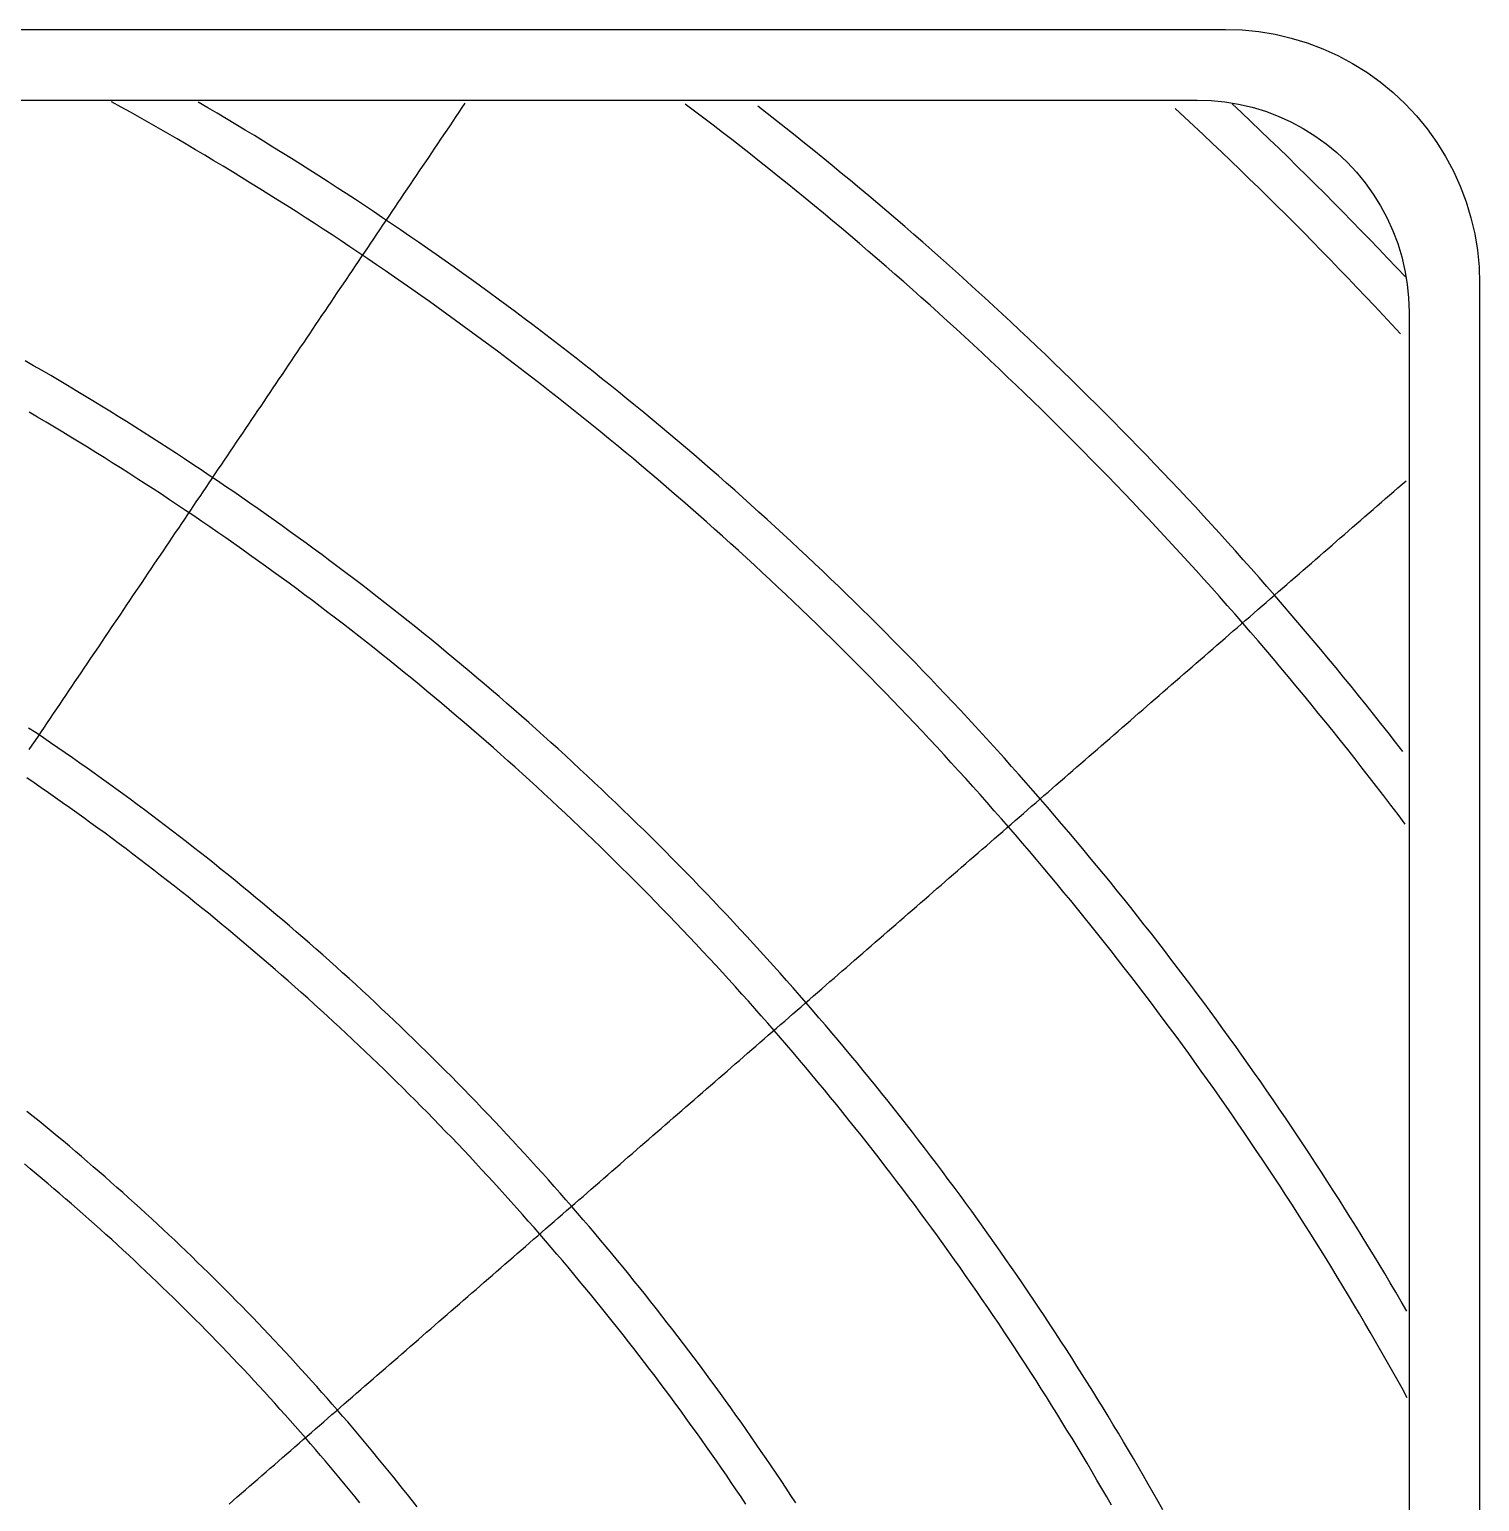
# Model space of a CAD drawing. Header units: millimetres. Extents: x 8 to 232, y 8 to 232.
# Drawn here: x 129.2 to 232, y 127.7 to 232 of the extents above; entities that cross this region are included whole.
import ezdxf

# ---------------------------------------------------------------- set-up
doc = ezdxf.new("R2010")
doc.units = ezdxf.units.MM
doc.layers.add('STUDY_GUIDES', color=7, linetype='Continuous')

msp = doc.modelspace()

# ---------------------------------------------------------------- linework, layer by layer
at = {"layer": 'STUDY_GUIDES'}
for points in [[(26, 232), (214, 232), (215.1773, 231.9615), (216.3495, 231.846), (217.5116, 231.6541), (218.6587, 231.3867), (219.7859, 231.0447), (220.8883, 230.6298), (221.9612, 230.1437), (223, 229.5885), (224.0003, 228.9665), (224.9577, 228.2804), (225.8682, 227.5331), (226.7279, 226.7279), (227.5331, 225.8682), (228.2804, 224.9577), (228.9665, 224.0003), (229.5885, 223), (230.1437, 221.9612), (230.6298, 220.8883), (231.0447, 219.7859), (231.3867, 218.6587), (231.6541, 217.5116), (231.846, 216.3495), (231.9615, 215.1773), (232, 214), (232, 26)], [(28, 227), (212, 227), (212.981, 226.9679), (213.9579, 226.8717), (214.9264, 226.7118), (215.8823, 226.4889), (216.8216, 226.204), (217.7403, 225.8582), (218.6343, 225.4531), (219.5, 224.9904), (220.3336, 224.472), (221.1314, 223.9003), (221.8902, 223.2776), (222.6066, 222.6066), (223.2776, 221.8902), (223.9003, 221.1314), (224.472, 220.3336), (224.9904, 219.5), (225.4531, 218.6343), (225.8582, 217.7403), (226.204, 216.8216), (226.4889, 215.8823), (226.7118, 214.9264), (226.8717, 213.9579), (226.9679, 212.981), (227, 212), (227, 28)], [(129.2268, 180.9703), (129.4429, 181.2907), (129.659, 181.6111), (129.8751, 181.9314), (130.0912, 182.2518), (130.3073, 182.5721), (130.5234, 182.8925), (130.7395, 183.2129), (130.9555, 183.5332), (131.1716, 183.8536), (131.3877, 184.174), (131.6038, 184.4943), (131.8199, 184.8147), (132.036, 185.1351), (132.2521, 185.4554), (132.4682, 185.7758), (132.6842, 186.0961), (132.9003, 186.4165), (133.1164, 186.7369), (133.3325, 187.0572), (133.5486, 187.3776), (133.7647, 187.698), (133.9808, 188.0183), (134.1969, 188.3387), (134.413, 188.6591), (134.629, 188.9794), (134.8451, 189.2998), (135.0612, 189.6201), (135.2773, 189.9405), (135.4934, 190.2609), (135.7095, 190.5812), (135.9256, 190.9016), (136.1417, 191.222), (136.3577, 191.5423), (136.5738, 191.8627), (136.7899, 192.1831), (137.006, 192.5034), (137.2221, 192.8238), (137.4382, 193.1441), (137.6543, 193.4645), (137.8704, 193.7849), (138.0864, 194.1052), (138.3025, 194.4256), (138.5186, 194.746), (138.7347, 195.0663), (138.9508, 195.3867), (139.1669, 195.7071), (139.383, 196.0274), (139.5991, 196.3478), (139.8152, 196.6681), (140.0312, 196.9885), (140.2473, 197.3089), (140.4634, 197.6292), (140.6795, 197.9496), (140.8956, 198.27), (141.1117, 198.5903), (141.3278, 198.9107), (141.5439, 199.2311), (141.7599, 199.5514), (141.976, 199.8718), (142.1921, 200.1922), (142.4082, 200.5125), (142.6243, 200.8329), (142.8404, 201.1532), (143.0565, 201.4736), (143.2726, 201.794), (143.4887, 202.1143), (143.7047, 202.4347), (143.9208, 202.7551), (144.1369, 203.0754), (144.353, 203.3958), (144.5691, 203.7162), (144.7852, 204.0365), (145.0013, 204.3569), (145.2174, 204.6772), (145.4334, 204.9976), (145.6495, 205.318), (145.8656, 205.6383), (146.0817, 205.9587), (146.2978, 206.2791), (146.5139, 206.5994), (146.73, 206.9198), (146.9461, 207.2402), (147.1622, 207.5605), (147.3782, 207.8809), (147.5943, 208.2012), (147.8104, 208.5216), (148.0265, 208.842), (148.2426, 209.1623), (148.4587, 209.4827), (148.6748, 209.8031), (148.8909, 210.1234), (149.1069, 210.4438), (149.323, 210.7642), (149.5391, 211.0845), (149.7552, 211.4049), (149.9713, 211.7252), (150.1874, 212.0456), (150.4035, 212.366), (150.6196, 212.6863), (150.8356, 213.0067), (151.0517, 213.3271), (151.2678, 213.6474), (151.4839, 213.9678), (151.7, 214.2882), (151.9161, 214.6085), (152.1322, 214.9289), (152.3483, 215.2493), (152.5644, 215.5696), (152.7804, 215.89), (152.9965, 216.2103), (153.2126, 216.5307), (153.4287, 216.8511), (153.6448, 217.1714), (153.8609, 217.4918), (154.077, 217.8122), (154.2931, 218.1325), (154.5091, 218.4529), (154.7252, 218.7733), (154.9413, 219.0936), (155.1574, 219.414), (155.3735, 219.7343), (155.5896, 220.0547), (155.8057, 220.3751), (156.0218, 220.6954), (156.2379, 221.0158), (156.4539, 221.3362), (156.67, 221.6565), (156.8861, 221.9769), (157.1022, 222.2973), (157.3183, 222.6176), (157.5344, 222.938), (157.7505, 223.2583), (157.9666, 223.5787), (158.1826, 223.8991), (158.3987, 224.2194), (158.6148, 224.5398), (158.8309, 224.8602), (159.047, 225.1805), (159.2631, 225.5009), (159.4792, 225.8213), (159.6953, 226.1416), (159.9113, 226.462), (160.1274, 226.7823)], [(226.8757, 135.0573), (226.5072, 135.7226), (226.1365, 136.3866), (225.7636, 137.0494), (225.3887, 137.7111), (225.0115, 138.3715), (224.6322, 139.0306), (224.2508, 139.6886), (223.8673, 140.3453), (223.4816, 141.0007), (223.0938, 141.6549), (222.7038, 142.3078), (222.3118, 142.9595), (221.9176, 143.6098), (221.5213, 144.2589), (221.1229, 144.9067), (220.7224, 145.5532), (220.3198, 146.1984), (219.9151, 146.8423), (219.5083, 147.4849), (219.0995, 148.1261), (218.6885, 148.766), (218.2755, 149.4046), (217.8604, 150.0418), (217.4432, 150.6777), (217.024, 151.3122), (216.6027, 151.9453), (216.1794, 152.5771), (215.754, 153.2075), (215.3265, 153.8365), (214.897, 154.4641), (214.4655, 155.0903), (214.0319, 155.7151), (213.5963, 156.3385), (213.1587, 156.9605), (212.7191, 157.5811), (212.2775, 158.2002), (211.8338, 158.8179), (211.3881, 159.4341), (210.9405, 160.0489), (210.4908, 160.6622), (210.0392, 161.2741), (209.5855, 161.8845), (209.1299, 162.4934), (208.6723, 163.1008), (208.2128, 163.7067), (207.7512, 164.3112), (207.2878, 164.9141), (206.8223, 165.5156), (206.3549, 166.1155), (205.8856, 166.7139), (205.4143, 167.3107), (204.941, 167.906), (204.4659, 168.4998), (203.9888, 169.0921), (203.5098, 169.6828), (203.0289, 170.2719), (202.546, 170.8594), (202.0613, 171.4454), (201.5746, 172.0298), (201.0861, 172.6127), (200.5956, 173.1939), (200.1033, 173.7735), (199.6091, 174.3516), (199.113, 174.928), (198.6151, 175.5028), (198.1153, 176.076), (197.6136, 176.6475), (197.1101, 177.2175), (196.6047, 177.7858), (196.0975, 178.3524), (195.5884, 178.9174), (195.0775, 179.4807), (194.5648, 180.0424), (194.0502, 180.6024), (193.5339, 181.1607), (193.0157, 181.7174), (192.4957, 182.2723), (191.9739, 182.8256), (191.4503, 183.3771), (190.925, 183.927), (190.3978, 184.4752), (189.8689, 185.0216), (189.3382, 185.5663), (188.8057, 186.1093), (188.2715, 186.6505), (187.7355, 187.1901), (187.1977, 187.7278), (186.6582, 188.2638), (186.117, 188.7981), (185.5741, 189.3306), (185.0294, 189.8613), (184.483, 190.3903), (183.9348, 190.9175), (183.385, 191.4429), (182.8335, 191.9665), (182.2802, 192.4883), (181.7253, 193.0083), (181.1687, 193.5265), (180.6104, 194.0429), (180.0504, 194.5575), (179.4887, 195.0702), (178.9254, 195.5811), (178.3605, 196.0902), (177.7939, 196.5975), (177.2256, 197.1029), (176.6557, 197.6064), (176.0841, 198.1081), (175.511, 198.608), (174.9362, 199.106), (174.3598, 199.6021), (173.7818, 200.0963), (173.2022, 200.5886), (172.621, 201.0791), (172.0382, 201.5677), (171.4538, 202.0544), (170.8678, 202.5391), (170.2803, 203.022), (169.6912, 203.5029), (169.1005, 203.982), (168.5083, 204.4591), (167.9145, 204.9343), (167.3192, 205.4075), (166.7224, 205.8789), (166.124, 206.3482), (165.5241, 206.8157), (164.9227, 207.2811), (164.3198, 207.7447), (163.7154, 208.2062), (163.1095, 208.6658), (162.502, 209.1234), (161.8932, 209.5791), (161.2828, 210.0327), (160.6709, 210.4844), (160.0576, 210.9341), (159.4429, 211.3818), (158.8267, 211.8275), (158.209, 212.2711), (157.5899, 212.7128), (156.9694, 213.1525), (156.3474, 213.5901), (155.724, 214.0257), (155.0992, 214.4593), (154.473, 214.8909), (153.8455, 215.3204), (153.2165, 215.7479), (152.5861, 216.1733), (151.9543, 216.5967), (151.3212, 217.018), (150.6867, 217.4373), (150.0509, 217.8545), (149.4137, 218.2696), (148.7751, 218.6827), (148.1352, 219.0936), (147.494, 219.5025), (146.8515, 219.9093), (146.2076, 220.3141), (145.5624, 220.7167), (144.916, 221.1172), (144.2682, 221.5156), (143.6191, 221.912), (142.9688, 222.3062), (142.3171, 222.6983), (141.6642, 223.0882), (141.01, 223.4761), (140.3546, 223.8618), (139.6979, 224.2454), (139.04, 224.6268), (138.3809, 225.0061), (137.7205, 225.3833), (137.0589, 225.7583), (136.3961, 226.1312), (135.732, 226.5019), (135.0668, 226.8704)], [(226.8438, 141.1974), (226.4553, 141.8625), (226.0647, 142.5264), (225.6719, 143.1889), (225.277, 143.8502), (224.8799, 144.5102), (224.4806, 145.1689), (224.0793, 145.8264), (223.6758, 146.4825), (223.2701, 147.1372), (222.8624, 147.7907), (222.4525, 148.4429), (222.0405, 149.0937), (221.6264, 149.7431), (221.2102, 150.3912), (220.7919, 151.038), (220.3714, 151.6834), (219.9489, 152.3274), (219.5243, 152.97), (219.0976, 153.6113), (218.6688, 154.2512), (218.238, 154.8896), (217.8051, 155.5267), (217.3701, 156.1624), (216.933, 156.7966), (216.4939, 157.4294), (216.0527, 158.0608), (215.6095, 158.6908), (215.1642, 159.3193), (214.7169, 159.9463), (214.2676, 160.5719), (213.8162, 161.1961), (213.3628, 161.8187), (212.9074, 162.4399), (212.4499, 163.0596), (211.9905, 163.6779), (211.529, 164.2946), (211.0656, 164.9098), (210.6001, 165.5235), (210.1327, 166.1357), (209.6632, 166.7464), (209.1918, 167.3555), (208.7184, 167.9631), (208.2431, 168.5692), (207.7657, 169.1737), (207.2864, 169.7766), (206.8052, 170.378), (206.322, 170.9779), (205.8368, 171.5761), (205.3497, 172.1728), (204.8607, 172.7679), (204.3698, 173.3614), (203.8769, 173.9533), (203.3821, 174.5436), (202.8853, 175.1323), (202.3867, 175.7194), (201.8862, 176.3048), (201.3837, 176.8886), (200.8794, 177.4708), (200.3732, 178.0513), (199.8651, 178.6302), (199.3551, 179.2074), (198.8432, 179.783), (198.3295, 180.3569), (197.8139, 180.9292), (197.2964, 181.4997), (196.7771, 182.0686), (196.256, 182.6358), (195.733, 183.2012), (195.2082, 183.765), (194.6815, 184.3271), (194.1531, 184.8875), (193.6228, 185.4461), (193.0907, 186.003), (192.5568, 186.5582), (192.021, 187.1116), (191.4835, 187.6633), (190.9442, 188.2133), (190.4031, 188.7614), (189.8603, 189.3079), (189.3156, 189.8525), (188.7692, 190.3954), (188.2211, 190.9365), (187.6712, 191.4759), (187.1195, 192.0134), (186.5661, 192.5491), (186.0109, 193.0831), (185.454, 193.6152), (184.8954, 194.1455), (184.3351, 194.674), (183.773, 195.2007), (183.2093, 195.7255), (182.6438, 196.2486), (182.0767, 196.7697), (181.5078, 197.2891), (180.9373, 197.8065), (180.3651, 198.3221), (179.7912, 198.8359), (179.2157, 199.3478), (178.6385, 199.8578), (178.0596, 200.3659), (177.4791, 200.8722), (176.8969, 201.3765), (176.3131, 201.879), (175.7277, 202.3796), (175.1407, 202.8782), (174.552, 203.375), (173.9617, 203.8698), (173.3698, 204.3627), (172.7764, 204.8537), (172.1813, 205.3428), (171.5846, 205.8299), (170.9864, 206.3151), (170.3866, 206.7983), (169.7852, 207.2796), (169.1823, 207.7589), (168.5778, 208.2363), (167.9718, 208.7117), (167.3642, 209.1851), (166.7551, 209.6565), (166.1444, 210.126), (165.5322, 210.5935), (164.9185, 211.059), (164.3034, 211.5224), (163.6867, 211.9839), (163.0685, 212.4434), (162.4488, 212.9009), (161.8276, 213.3563), (161.205, 213.8097), (160.5808, 214.2611), (159.9553, 214.7105), (159.3282, 215.1579), (158.6997, 215.6032), (158.0698, 216.0464), (157.4384, 216.4876), (156.8056, 216.9268), (156.1714, 217.3638), (155.5358, 217.7989), (154.8987, 218.2318), (154.2603, 218.6627), (153.6204, 219.0915), (152.9792, 219.5182), (152.3366, 219.9429), (151.6926, 220.3654), (151.0472, 220.7859), (150.4005, 221.2042), (149.7524, 221.6205), (149.1029, 222.0346), (148.4521, 222.4466), (147.8, 222.8566), (147.1466, 223.2643), (146.4918, 223.67), (145.8357, 224.0735), (145.1783, 224.4749), (144.5196, 224.8742), (143.8596, 225.2713), (143.1984, 225.6663), (142.5358, 226.0591), (141.872, 226.4498), (141.2069, 226.8383)], [(226.7233, 175.7022), (226.2227, 176.3667), (225.72, 177.0296), (225.215, 177.6909), (224.708, 178.3505), (224.1988, 179.0085), (223.6874, 179.6648), (223.1739, 180.3194), (222.6583, 180.9724), (222.1406, 181.6237), (221.6208, 182.2733), (221.0989, 182.9212), (220.5748, 183.5675), (220.0487, 184.212), (219.5204, 184.8548), (218.9901, 185.4959), (218.4577, 186.1352), (217.9232, 186.7728), (217.3867, 187.4087), (216.8481, 188.0428), (216.3074, 188.6752), (215.7647, 189.3058), (215.2199, 189.9347), (214.6731, 190.5618), (214.1243, 191.1871), (213.5734, 191.8106), (213.0205, 192.4323), (212.4656, 193.0522), (211.9087, 193.6703), (211.3497, 194.2866), (210.7888, 194.9011), (210.2259, 195.5137), (209.661, 196.1245), (209.0941, 196.7335), (208.5252, 197.3407), (207.9544, 197.9459), (207.3816, 198.5494), (206.8068, 199.1509), (206.2301, 199.7506), (205.6514, 200.3484), (205.0708, 200.9443), (204.4883, 201.5384), (203.9038, 202.1305), (203.3174, 202.7207), (202.7291, 203.3091), (202.1389, 203.8955), (201.5468, 204.48), (200.9528, 205.0625), (200.3569, 205.6432), (199.7591, 206.2218), (199.1595, 206.7986), (198.5579, 207.3734), (197.9546, 207.9462), (197.3493, 208.5171), (196.7422, 209.086), (196.1332, 209.6529), (195.5225, 210.2178), (194.9098, 210.7808), (194.2954, 211.3418), (193.6791, 211.9007), (193.061, 212.4577), (192.4411, 213.0126), (191.8194, 213.5655), (191.196, 214.1164), (190.5707, 214.6653), (189.9436, 215.2121), (189.3148, 215.7569), (188.6842, 216.2997), (188.0519, 216.8404), (187.4178, 217.379), (186.7819, 217.9156), (186.1443, 218.4501), (185.505, 218.9825), (184.8639, 219.5129), (184.2212, 220.0412), (183.5767, 220.5673), (182.9305, 221.0914), (182.2826, 221.6134), (181.633, 222.1332), (180.9817, 222.651), (180.3288, 223.1666), (179.6741, 223.6801), (179.0178, 224.1915), (178.3599, 224.7007), (177.7003, 225.2078), (177.039, 225.7128), (176.3762, 226.2156), (175.7116, 226.7162)], [(226.5683, 180.8484), (226.0509, 181.5124), (225.5315, 182.1747), (225.0098, 182.8354), (224.486, 183.4943), (223.9601, 184.1515), (223.432, 184.807), (222.9019, 185.4608), (222.3695, 186.1129), (221.8351, 186.7632), (221.2986, 187.4118), (220.7599, 188.0587), (220.2192, 188.7038), (219.6764, 189.3471), (219.1315, 189.9887), (218.5845, 190.6284), (218.0354, 191.2665), (217.4842, 191.9027), (216.931, 192.5371), (216.3757, 193.1697), (215.8184, 193.8005), (215.259, 194.4295), (214.6976, 195.0567), (214.1342, 195.6821), (213.5687, 196.3056), (213.0012, 196.9273), (212.4317, 197.5471), (211.8601, 198.1651), (211.2866, 198.7812), (210.7111, 199.3954), (210.1335, 200.0078), (209.554, 200.6183), (208.9725, 201.2269), (208.389, 201.8336), (207.8036, 202.4384), (207.2162, 203.0413), (206.6268, 203.6423), (206.0355, 204.2414), (205.4423, 204.8386), (204.8471, 205.4338), (204.2499, 206.0271), (203.6509, 206.6184), (203.0499, 207.2078), (202.447, 207.7952), (201.8423, 208.3807), (201.2356, 208.9642), (200.627, 209.5457), (200.0165, 210.1253), (199.4042, 210.7028), (198.79, 211.2784), (198.1739, 211.852), (197.5559, 212.4235), (196.9361, 212.9931), (196.3145, 213.5606), (195.691, 214.1261), (195.0656, 214.6896), (194.4385, 215.251), (193.8095, 215.8104), (193.1787, 216.3678), (192.5461, 216.9231), (191.9117, 217.4764), (191.2755, 218.0275), (190.6376, 218.5766), (189.9978, 219.1237), (189.3563, 219.6686), (188.7129, 220.2115), (188.0679, 220.7523), (187.4211, 221.2909), (186.7725, 221.8275), (186.1222, 222.3619), (185.4701, 222.8943), (184.8164, 223.4245), (184.1609, 223.9526), (183.5037, 224.4785), (182.8448, 225.0024), (182.1842, 225.524), (181.5219, 226.0436), (180.8579, 226.5609)], [(226.4015, 210.4251), (225.7881, 211.0884), (225.1725, 211.7497), (224.5547, 212.409), (223.9348, 213.0663), (223.3128, 213.7216), (222.6886, 214.3748), (222.0624, 215.026), (221.434, 215.6752), (220.8035, 216.3224), (220.1709, 216.9674), (219.5362, 217.6105), (218.8994, 218.2514), (218.2606, 218.8903), (217.6196, 219.5271), (216.9766, 220.1618), (216.3316, 220.7945), (215.6845, 221.425), (215.0353, 222.0534), (214.3841, 222.6797), (213.7309, 223.3039), (213.0756, 223.926), (212.4184, 224.5459), (211.7591, 225.1637), (211.0978, 225.7793), (210.4345, 226.3928)], [(226.7406, 214.4638), (226.114, 215.1282), (225.4852, 215.7905), (224.8543, 216.4508), (224.2213, 217.1091), (223.5861, 217.7652), (222.9488, 218.4194), (222.3094, 219.0714), (221.6679, 219.7214), (221.0242, 220.3693), (220.3785, 221.015), (219.7306, 221.6587), (219.0807, 222.3003), (218.4287, 222.9397), (217.7746, 223.5771), (217.1184, 224.2123), (216.4602, 224.8453), (215.7999, 225.4763), (215.1376, 226.105), (214.4733, 226.7316)], [(209.5613, 127.0988), (209.2187, 127.7078), (208.8742, 128.3157), (208.5277, 128.9225), (208.1792, 129.5282), (207.8288, 130.1327), (207.4763, 130.736), (207.122, 131.3383), (206.7656, 131.9393), (206.4074, 132.5392), (206.0471, 133.138), (205.685, 133.7355), (205.3209, 134.3319), (204.9548, 134.9271), (204.5868, 135.5211), (204.2169, 136.1139), (203.8451, 136.7055), (203.4713, 137.2959), (203.0957, 137.8851), (202.7181, 138.473), (202.3386, 139.0598), (201.9572, 139.6452), (201.5739, 140.2295), (201.1887, 140.8125), (200.8016, 141.3942), (200.4127, 141.9747), (200.0218, 142.5539), (199.6291, 143.1318), (199.2344, 143.7085), (198.838, 144.2838), (198.4396, 144.8579), (198.0394, 145.4307), (197.6373, 146.0022), (197.2334, 146.5723), (196.8276, 147.1412), (196.4199, 147.7087), (196.0105, 148.2749), (195.5992, 148.8398), (195.186, 149.4033), (194.771, 149.9655), (194.3542, 150.5263), (193.9356, 151.0858), (193.5152, 151.6439), (193.0929, 152.2006), (192.6689, 152.756), (192.243, 153.31), (191.8154, 153.8626), (191.3859, 154.4138), (190.9547, 154.9636), (190.5217, 155.512), (190.0869, 156.059), (189.6503, 156.6045), (189.2119, 157.1487), (188.7718, 157.6914), (188.3299, 158.2327), (187.8863, 158.7726), (187.4409, 159.311), (186.9938, 159.8479), (186.5449, 160.3834), (186.0943, 160.9175), (185.6419, 161.45), (185.1879, 161.9811), (184.7321, 162.5108), (184.2745, 163.0389), (183.8153, 163.5655), (183.3544, 164.0907), (182.8917, 164.6143), (182.4274, 165.1365), (181.9613, 165.6571), (181.4936, 166.1762), (181.0242, 166.6938), (180.5531, 167.2099), (180.0803, 167.7244), (179.6059, 168.2374), (179.1298, 168.7489), (178.652, 169.2588), (178.1726, 169.7671), (177.6915, 170.2739), (177.2088, 170.7791), (176.7245, 171.2827), (176.2385, 171.7848), (175.7509, 172.2853), (175.2616, 172.7842), (174.7708, 173.2815), (174.2783, 173.7772), (173.7842, 174.2713), (173.2886, 174.7638), (172.7913, 175.2547), (172.2924, 175.7439), (171.7919, 176.2316), (171.2899, 176.7176), (170.7863, 177.2019), (170.2811, 177.6847), (169.7743, 178.1658), (169.266, 178.6452), (168.7561, 179.123), (168.2447, 179.5991), (167.7317, 180.0736), (167.2172, 180.5464), (166.7012, 181.0175), (166.1836, 181.4869), (165.6645, 181.9547), (165.1439, 182.4208), (164.6218, 182.8851), (164.0982, 183.3478), (163.573, 183.8088), (163.0464, 184.268), (162.5183, 184.7256), (161.9887, 185.1814), (161.4576, 185.6355), (160.9251, 186.0879), (160.3911, 186.5385), (159.8556, 186.9874), (159.3186, 187.4346), (158.7803, 187.88), (158.2404, 188.3236), (157.6992, 188.7655), (157.1564, 189.2057), (156.6123, 189.644), (156.0668, 190.0806), (155.5198, 190.5155), (154.9714, 190.9485), (154.4216, 191.3798), (153.8704, 191.8093), (153.3179, 192.2369), (152.7639, 192.6628), (152.2086, 193.0869), (151.6518, 193.5092), (151.0938, 193.9296), (150.5343, 194.3483), (149.9735, 194.7651), (149.4113, 195.1801), (148.8478, 195.5933), (148.283, 196.0046), (147.7168, 196.4141), (147.1493, 196.8218), (146.5805, 197.2276), (146.0103, 197.6316), (145.4389, 198.0337), (144.8661, 198.4339), (144.292, 198.8323), (143.7167, 199.2288), (143.1401, 199.6234), (142.5621, 200.0162), (141.983, 200.4071), (141.4025, 200.7961), (140.8208, 201.1832), (140.2378, 201.5684), (139.6536, 201.9518), (139.0681, 202.3332), (138.4814, 202.7127), (137.8935, 203.0903), (137.3043, 203.466), (136.714, 203.8398), (136.1224, 204.2116), (135.5296, 204.5816), (134.9356, 204.9496), (134.3404, 205.3157), (133.7441, 205.6798), (133.1465, 206.042), (132.5478, 206.4022), (131.9479, 206.7606), (131.3468, 207.1169), (130.7446, 207.4713), (130.1413, 207.8237), (129.5368, 208.1742), (128.9311, 208.5227)], [(205.925, 127.4306), (205.5814, 128.0278), (205.2358, 128.6238), (204.8883, 129.2188), (204.5389, 129.8126), (204.1875, 130.4053), (203.8342, 130.9968), (203.479, 131.5872), (203.1219, 132.1764), (202.7629, 132.7645), (202.402, 133.3514), (202.0391, 133.9371), (201.6744, 134.5217), (201.3077, 135.105), (200.9392, 135.6871), (200.5688, 136.2681), (200.1964, 136.8478), (199.8222, 137.4264), (199.4462, 138.0037), (199.0682, 138.5798), (198.6884, 139.1546), (198.3067, 139.7282), (197.9232, 140.3006), (197.5378, 140.8717), (197.1505, 141.4416), (196.7614, 142.0102), (196.3704, 142.5776), (195.9776, 143.1436), (195.583, 143.7084), (195.1865, 144.2719), (194.7882, 144.8341), (194.3881, 145.395), (193.9862, 145.9546), (193.5824, 146.5129), (193.1768, 147.0699), (192.7695, 147.6256), (192.3603, 148.1799), (191.9493, 148.7329), (191.5365, 149.2846), (191.122, 149.8349), (190.7056, 150.3839), (190.2875, 150.9315), (189.8675, 151.4778), (189.4459, 152.0226), (189.0224, 152.5661), (188.5972, 153.1083), (188.1702, 153.649), (187.7415, 154.1884), (187.311, 154.7263), (186.8787, 155.2629), (186.4448, 155.7981), (186.0091, 156.3318), (185.5716, 156.8641), (185.1324, 157.395), (184.6915, 157.9245), (184.2489, 158.4525), (183.8046, 158.9791), (183.3586, 159.5042), (182.9108, 160.0279), (182.4614, 160.5501), (182.0103, 161.0709), (181.5574, 161.5902), (181.1029, 162.108), (180.6467, 162.6244), (180.1889, 163.1392), (179.7293, 163.6526), (179.2681, 164.1645), (178.8053, 164.6748), (178.3407, 165.1837), (177.8746, 165.6911), (177.4067, 166.1969), (176.9373, 166.7012), (176.4662, 167.204), (175.9935, 167.7052), (175.5191, 168.2049), (175.0431, 168.7031), (174.5655, 169.1997), (174.0863, 169.6948), (173.6055, 170.1883), (173.1231, 170.6802), (172.6391, 171.1706), (172.1535, 171.6594), (171.6663, 172.1466), (171.1776, 172.6322), (170.6872, 173.1162), (170.1953, 173.5987), (169.7018, 174.0795), (169.2068, 174.5587), (168.7102, 175.0363), (168.2121, 175.5123), (167.7124, 175.9867), (167.2111, 176.4595), (166.7084, 176.9306), (166.2041, 177.4001), (165.6983, 177.8679), (165.191, 178.3341), (164.6821, 178.7986), (164.1718, 179.2615), (163.6599, 179.7228), (163.1466, 180.1823), (162.6317, 180.6402), (162.1154, 181.0964), (161.5976, 181.551), (161.0783, 182.0038), (160.5576, 182.455), (160.0354, 182.9044), (159.5117, 183.3522), (158.9866, 183.7983), (158.46, 184.2426), (157.932, 184.6852), (157.4026, 185.1262), (156.8717, 185.5654), (156.3394, 186.0028), (155.8057, 186.4386), (155.2705, 186.8726), (154.734, 187.3048), (154.1961, 187.7353), (153.6567, 188.1641), (153.116, 188.5911), (152.5739, 189.0163), (152.0304, 189.4398), (151.4855, 189.8615), (150.9393, 190.2815), (150.3917, 190.6996), (149.8428, 191.116), (149.2925, 191.5306), (148.7408, 191.9434), (148.1878, 192.3544), (147.6335, 192.7636), (147.0779, 193.1711), (146.5209, 193.5767), (145.9626, 193.9804), (145.403, 194.3824), (144.8421, 194.7826), (144.2799, 195.1809), (143.7165, 195.5774), (143.1517, 195.972), (142.5856, 196.3649), (142.0183, 196.7558), (141.4497, 197.145), (140.8799, 197.5323), (140.3088, 197.9177), (139.7364, 198.3013), (139.1628, 198.683), (138.588, 199.0628), (138.0119, 199.4408), (137.4346, 199.8169), (136.8561, 200.1911), (136.2764, 200.5635), (135.6954, 200.9339), (135.1133, 201.3025), (134.53, 201.6692), (133.9455, 202.0339), (133.3598, 202.3968), (132.7729, 202.7578), (132.1848, 203.1168), (131.5956, 203.474), (131.0053, 203.8292), (130.4137, 204.1825), (129.8211, 204.5339), (129.2273, 204.8833)], [(143.3864, 127.5196), (143.6781, 127.7731), (143.9697, 128.0266), (144.2613, 128.2802), (144.553, 128.5337), (144.8446, 128.7872), (145.1363, 129.0407), (145.4279, 129.2942), (145.7195, 129.5478), (146.0112, 129.8013), (146.3028, 130.0548), (146.5945, 130.3083), (146.8861, 130.5618), (147.1777, 130.8154), (147.4694, 131.0689), (147.761, 131.3224), (148.0527, 131.5759), (148.3443, 131.8294), (148.636, 132.083), (148.9276, 132.3365), (149.2192, 132.59), (149.5109, 132.8435), (149.8025, 133.097), (150.0942, 133.3506), (150.3858, 133.6041), (150.6774, 133.8576), (150.9691, 134.1111), (151.2607, 134.3646), (151.5524, 134.6182), (151.844, 134.8717), (152.1357, 135.1252), (152.4273, 135.3787), (152.7189, 135.6322), (153.0106, 135.8858), (153.3022, 136.1393), (153.5939, 136.3928), (153.8855, 136.6463), (154.1771, 136.8998), (154.4688, 137.1534), (154.7604, 137.4069), (155.0521, 137.6604), (155.3437, 137.9139), (155.6353, 138.1674), (155.927, 138.421), (156.2186, 138.6745), (156.5103, 138.928), (156.8019, 139.1815), (157.0936, 139.435), (157.3852, 139.6886), (157.6768, 139.9421), (157.9685, 140.1956), (158.2601, 140.4491), (158.5518, 140.7026), (158.8434, 140.9562), (159.135, 141.2097), (159.4267, 141.4632), (159.7183, 141.7167), (160.01, 141.9702), (160.3016, 142.2238), (160.5933, 142.4773), (160.8849, 142.7308), (161.1765, 142.9843), (161.4682, 143.2378), (161.7598, 143.4914), (162.0515, 143.7449), (162.3431, 143.9984), (162.6347, 144.2519), (162.9264, 144.5054), (163.218, 144.759), (163.5097, 145.0125), (163.8013, 145.266), (164.0929, 145.5195), (164.3846, 145.773), (164.6762, 146.0266), (164.9679, 146.2801), (165.2595, 146.5336), (165.5512, 146.7871), (165.8428, 147.0406), (166.1344, 147.2942), (166.4261, 147.5477), (166.7177, 147.8012), (167.0094, 148.0547), (167.301, 148.3082), (167.5926, 148.5618), (167.8843, 148.8153), (168.1759, 149.0688), (168.4676, 149.3223), (168.7592, 149.5758), (169.0508, 149.8294), (169.3425, 150.0829), (169.6341, 150.3364), (169.9258, 150.5899), (170.2174, 150.8434), (170.5091, 151.097), (170.8007, 151.3505), (171.0923, 151.604), (171.384, 151.8575), (171.6756, 152.111), (171.9673, 152.3646), (172.2589, 152.6181), (172.5505, 152.8716), (172.8422, 153.1251), (173.1338, 153.3786), (173.4255, 153.6322), (173.7171, 153.8857), (174.0088, 154.1392), (174.3004, 154.3927), (174.592, 154.6462), (174.8837, 154.8998), (175.1753, 155.1533), (175.467, 155.4068), (175.7586, 155.6603), (176.0502, 155.9138), (176.3419, 156.1674), (176.6335, 156.4209), (176.9252, 156.6744), (177.2168, 156.9279), (177.5084, 157.1814), (177.8001, 157.435), (178.0917, 157.6885), (178.3834, 157.942), (178.675, 158.1955), (178.9667, 158.449), (179.2583, 158.7026), (179.5499, 158.9561), (179.8416, 159.2096), (180.1332, 159.4631), (180.4249, 159.7166), (180.7165, 159.9702), (181.0081, 160.2237), (181.2998, 160.4772), (181.5914, 160.7307), (181.8831, 160.9842), (182.1747, 161.2378), (182.4664, 161.4913), (182.758, 161.7448), (183.0496, 161.9983), (183.3413, 162.2518), (183.6329, 162.5054), (183.9246, 162.7589), (184.2162, 163.0124), (184.5078, 163.2659), (184.7995, 163.5194), (185.0911, 163.773), (185.3828, 164.0265), (185.6744, 164.28), (185.966, 164.5335), (186.2577, 164.787), (186.5493, 165.0406), (186.841, 165.2941), (187.1326, 165.5476), (187.4243, 165.8011), (187.7159, 166.0546), (188.0075, 166.3081), (188.2992, 166.5617), (188.5908, 166.8152), (188.8825, 167.0687), (189.1741, 167.3222), (189.4657, 167.5757), (189.7574, 167.8293), (190.049, 168.0828), (190.3407, 168.3363), (190.6323, 168.5898), (190.9239, 168.8433), (191.2156, 169.0969), (191.5072, 169.3504), (191.7989, 169.6039), (192.0905, 169.8574), (192.3822, 170.1109), (192.6738, 170.3645), (192.9654, 170.618), (193.2571, 170.8715), (193.5487, 171.125), (193.8404, 171.3785), (194.132, 171.6321), (194.4236, 171.8856), (194.7153, 172.1391), (195.0069, 172.3926), (195.2986, 172.6461), (195.5902, 172.8997), (195.8819, 173.1532), (196.1735, 173.4067), (196.4651, 173.6602), (196.7568, 173.9137), (197.0484, 174.1673), (197.3401, 174.4208), (197.6317, 174.6743), (197.9233, 174.9278), (198.215, 175.1813), (198.5066, 175.4349), (198.7983, 175.6884), (199.0899, 175.9419), (199.3815, 176.1954), (199.6732, 176.4489), (199.9648, 176.7025), (200.2565, 176.956), (200.5481, 177.2095), (200.8398, 177.463), (201.1314, 177.7165), (201.423, 177.9701), (201.7147, 178.2236), (202.0063, 178.4771), (202.298, 178.7306), (202.5896, 178.9841), (202.8812, 179.2377), (203.1729, 179.4912), (203.4645, 179.7447), (203.7562, 179.9982), (204.0478, 180.2517), (204.3395, 180.5053), (204.6311, 180.7588), (204.9227, 181.0123), (205.2144, 181.2658), (205.506, 181.5193), (205.7977, 181.7729), (206.0893, 182.0264), (206.3809, 182.2799), (206.6726, 182.5334), (206.9642, 182.7869), (207.2559, 183.0405), (207.5475, 183.294), (207.8391, 183.5475), (208.1308, 183.801), (208.4224, 184.0545), (208.7141, 184.3081), (209.0057, 184.5616), (209.2974, 184.8151), (209.589, 185.0686), (209.8806, 185.3221), (210.1723, 185.5757), (210.4639, 185.8292), (210.7556, 186.0827), (211.0472, 186.3362), (211.3388, 186.5897), (211.6305, 186.8433), (211.9221, 187.0968), (212.2138, 187.3503), (212.5054, 187.6038), (212.7971, 187.8573), (213.0887, 188.1109), (213.3803, 188.3644), (213.672, 188.6179), (213.9636, 188.8714), (214.2553, 189.1249), (214.5469, 189.3785), (214.8385, 189.632), (215.1302, 189.8855), (215.4218, 190.139), (215.7135, 190.3925), (216.0051, 190.6461), (216.2967, 190.8996), (216.5884, 191.1531), (216.88, 191.4066), (217.1717, 191.6601), (217.4633, 191.9137), (217.755, 192.1672), (218.0466, 192.4207), (218.3382, 192.6742), (218.6299, 192.9277), (218.9215, 193.1813), (219.2132, 193.4348), (219.5048, 193.6883), (219.7964, 193.9418), (220.0881, 194.1953), (220.3797, 194.4489), (220.6714, 194.7024), (220.963, 194.9559), (221.2546, 195.2094), (221.5463, 195.4629), (221.8379, 195.7165), (222.1296, 195.97), (222.4212, 196.2235), (222.7129, 196.477), (223.0045, 196.7305), (223.2961, 196.9841), (223.5878, 197.2376), (223.8794, 197.4911), (224.1711, 197.7446), (224.4627, 197.9981), (224.7543, 198.2517), (225.046, 198.5052), (225.3376, 198.7587), (225.6293, 199.0122), (225.9209, 199.2657), (226.2126, 199.5193), (226.5042, 199.7728), (226.7958, 200.0263)], [(183.543, 127.6071), (183.1989, 128.1316), (182.8531, 128.6549), (182.5056, 129.1771), (182.1565, 129.6982), (181.8056, 130.2181), (181.4531, 130.7369), (181.0988, 131.2546), (180.7429, 131.7711), (180.3853, 132.2864), (180.026, 132.8006), (179.6651, 133.3136), (179.3025, 133.8254), (178.9382, 134.336), (178.5723, 134.8455), (178.2048, 135.3538), (177.8355, 135.8608), (177.4647, 136.3667), (177.0921, 136.8713), (176.718, 137.3748), (176.3422, 137.877), (175.9648, 138.378), (175.5858, 138.8778), (175.2051, 139.3763), (174.8228, 139.8736), (174.4389, 140.3697), (174.0534, 140.8645), (173.6663, 141.358), (173.2776, 141.8503), (172.8873, 142.3413), (172.4954, 142.8311), (172.1019, 143.3195), (171.7068, 143.8067), (171.3101, 144.2926), (170.9119, 144.7772), (170.5121, 145.2605), (170.1107, 145.7426), (169.7078, 146.2233), (169.3032, 146.7027), (168.8972, 147.1807), (168.4896, 147.6575), (168.0804, 148.1329), (167.6697, 148.607), (167.2575, 149.0798), (166.8437, 149.5512), (166.4284, 150.0213), (166.0116, 150.49), (165.5932, 150.9573), (165.1733, 151.4233), (164.752, 151.888), (164.3291, 152.3512), (163.9047, 152.8131), (163.4788, 153.2736), (163.0514, 153.7327), (162.6225, 154.1904), (162.1922, 154.6467), (161.7603, 155.1017), (161.327, 155.5552), (160.8922, 156.0073), (160.456, 156.458), (160.0182, 156.9073), (159.5791, 157.3551), (159.1384, 157.8015), (158.6964, 158.2465), (158.2528, 158.69), (157.8079, 159.1321), (157.3615, 159.5728), (156.9136, 160.012), (156.4644, 160.4497), (156.0137, 160.886), (155.5616, 161.3208), (155.1081, 161.7542), (154.6532, 162.186), (154.1969, 162.6164), (153.7392, 163.0453), (153.2801, 163.4727), (152.8197, 163.8986), (152.3578, 164.323), (151.8946, 164.7459), (151.43, 165.1673), (150.964, 165.5872), (150.4966, 166.0056), (150.0279, 166.4225), (149.5579, 166.8378), (149.0865, 167.2516), (148.6138, 167.6638), (148.1397, 168.0746), (147.6643, 168.4838), (147.1875, 168.8914), (146.7095, 169.2975), (146.2301, 169.702), (145.7494, 170.105), (145.2674, 170.5064), (144.7841, 170.9062), (144.2995, 171.3045), (143.8137, 171.7011), (143.3265, 172.0962), (142.838, 172.4898), (142.3483, 172.8817), (141.8573, 173.272), (141.365, 173.6608), (140.8715, 174.0479), (140.3767, 174.4334), (139.8807, 174.8173), (139.3834, 175.1997), (138.8849, 175.5803), (138.3851, 175.9594), (137.8842, 176.3368), (137.382, 176.7126), (136.8785, 177.0868), (136.3739, 177.4594), (135.868, 177.8303), (135.361, 178.1995), (134.8528, 178.5671), (134.3433, 178.933), (133.8327, 179.2973), (133.3209, 179.66), (132.8079, 180.0209), (132.2938, 180.3802), (131.7784, 180.7378), (131.262, 181.0938), (130.7443, 181.448), (130.2255, 181.8006), (129.7056, 182.1515), (129.1846, 182.5007)], [(180.0107, 127.5112), (179.667, 128.0241), (179.3216, 128.536), (178.9745, 129.0467), (178.6258, 129.5563), (178.2754, 130.0648), (177.9234, 130.5721), (177.5697, 131.0783), (177.2144, 131.5833), (176.8574, 132.0872), (176.4988, 132.5899), (176.1386, 133.0914), (175.7767, 133.5918), (175.4132, 134.091), (175.0481, 134.589), (174.6814, 135.0858), (174.3131, 135.5814), (173.9431, 136.0758), (173.5716, 136.569), (173.1984, 137.061), (172.8237, 137.5518), (172.4473, 138.0414), (172.0694, 138.5297), (171.6899, 139.0168), (171.3088, 139.5027), (170.9261, 139.9873), (170.5419, 140.4707), (170.1561, 140.9529), (169.7687, 141.4337), (169.3797, 141.9134), (168.9892, 142.3917), (168.5972, 142.8688), (168.2036, 143.3446), (167.8085, 143.8191), (167.4118, 144.2923), (167.0136, 144.7643), (166.6138, 145.2349), (166.2125, 145.7043), (165.8097, 146.1723), (165.4054, 146.639), (164.9996, 147.1044), (164.5922, 147.5685), (164.1834, 148.0313), (163.773, 148.4927), (163.3612, 148.9528), (162.9478, 149.4116), (162.533, 149.869), (162.1167, 150.325), (161.6989, 150.7797), (161.2796, 151.2331), (160.8589, 151.685), (160.4367, 152.1356), (160.013, 152.5849), (159.5879, 153.0327), (159.1613, 153.4792), (158.7333, 153.9243), (158.3038, 154.368), (157.8729, 154.8102), (157.4405, 155.2511), (157.0067, 155.6906), (156.5715, 156.1287), (156.1349, 156.5653), (155.6969, 157.0006), (155.2574, 157.4344), (154.8165, 157.8667), (154.3743, 158.2977), (153.9306, 158.7272), (153.4855, 159.1552), (153.0391, 159.5818), (152.5913, 160.007), (152.1421, 160.4306), (151.6915, 160.8529), (151.2395, 161.2736), (150.7862, 161.6929), (150.3315, 162.1108), (149.8755, 162.5271), (149.4181, 162.9419), (148.9594, 163.3553), (148.4993, 163.7672), (148.0379, 164.1775), (147.5751, 164.5864), (147.1111, 164.9938), (146.6457, 165.3996), (146.179, 165.804), (145.7109, 166.2068), (145.2416, 166.6081), (144.771, 167.0079), (144.2991, 167.4061), (143.8259, 167.8028), (143.3514, 168.198), (142.8756, 168.5916), (142.3985, 168.9837), (141.9202, 169.3742), (141.4406, 169.7631), (140.9597, 170.1505), (140.4776, 170.5364), (139.9942, 170.9207), (139.5096, 171.3033), (139.0238, 171.6845), (138.5367, 172.064), (138.0484, 172.4419), (137.5588, 172.8183), (137.068, 173.1931), (136.5761, 173.5663), (136.0829, 173.9378), (135.5885, 174.3078), (135.0929, 174.6761), (134.5961, 175.0429), (134.0981, 175.408), (133.5989, 175.7715), (133.0986, 176.1334), (132.597, 176.4937), (132.0944, 176.8523), (131.5905, 177.2093), (131.0855, 177.5646), (130.5793, 177.9183), (130.072, 178.2704), (129.5636, 178.6208), (129.054, 178.9696)], [(156.7209, 127.3151), (156.3779, 127.7524), (156.0335, 128.1886), (155.6877, 128.6237), (155.3405, 129.0576), (154.9918, 129.4904), (154.6418, 129.922), (154.2903, 130.3525), (153.9375, 130.7819), (153.5832, 131.2101), (153.2276, 131.6372), (152.8706, 132.0631), (152.5122, 132.4878), (152.1524, 132.9114), (151.7913, 133.3338), (151.4288, 133.7551), (151.0649, 134.1751), (150.6996, 134.594), (150.333, 135.0117), (149.965, 135.4282), (149.5957, 135.8434), (149.2251, 136.2575), (148.8531, 136.6704), (148.4797, 137.0821), (148.105, 137.4925), (147.729, 137.9018), (147.3517, 138.3098), (146.973, 138.7165), (146.593, 139.1221), (146.2117, 139.5264), (145.8291, 139.9295), (145.4452, 140.3313), (145.0599, 140.7318), (144.6734, 141.1312), (144.2856, 141.5292), (143.8965, 141.926), (143.5061, 142.3215), (143.1144, 142.7158), (142.7214, 143.1088), (142.3272, 143.5005), (141.9317, 143.8909), (141.5349, 144.28), (141.1368, 144.6679), (140.7375, 145.0544), (140.337, 145.4397), (139.9352, 145.8236), (139.5321, 146.2063), (139.1279, 146.5876), (138.7223, 146.9676), (138.3156, 147.3463), (137.9076, 147.7236), (137.4984, 148.0997), (137.0879, 148.4744), (136.6763, 148.8477), (136.2634, 149.2198), (135.8494, 149.5905), (135.4341, 149.9598), (135.0176, 150.3278), (134.6, 150.6944), (134.1811, 151.0597), (133.7611, 151.4236), (133.3399, 151.7861), (132.9175, 152.1473), (132.4939, 152.5071), (132.0692, 152.8655), (131.6433, 153.2225), (131.2162, 153.5782), (130.788, 153.9324), (130.3587, 154.2853), (129.9282, 154.6368), (129.4965, 154.9868), (129.0637, 155.3355)], [(152.6586, 127.6046), (152.3147, 128.0286), (151.9694, 128.4516), (151.6228, 128.8734), (151.2748, 129.2942), (150.9254, 129.7137), (150.5746, 130.1322), (150.2225, 130.5495), (149.8691, 130.9656), (149.5142, 131.3806), (149.1581, 131.7945), (148.8006, 132.2071), (148.4417, 132.6187), (148.0816, 133.029), (147.72, 133.4382), (147.3572, 133.8462), (146.993, 134.253), (146.6276, 134.6586), (146.2608, 135.0631), (145.8927, 135.4663), (145.5232, 135.8684), (145.1525, 136.2692), (144.7805, 136.6689), (144.4072, 137.0673), (144.0326, 137.4645), (143.6567, 137.8605), (143.2795, 138.2553), (142.901, 138.6488), (142.5212, 139.0411), (142.1402, 139.4322), (141.7579, 139.8221), (141.3744, 140.2106), (140.9896, 140.598), (140.6035, 140.9841), (140.2162, 141.3689), (139.8276, 141.7525), (139.4378, 142.1348), (139.0467, 142.5158), (138.6544, 142.8956), (138.2609, 143.2741), (137.8662, 143.6513), (137.4702, 144.0272), (137.073, 144.4018), (136.6746, 144.7752), (136.2749, 145.1472), (135.8741, 145.518), (135.4721, 145.8874), (135.0688, 146.2555), (134.6644, 146.6223), (134.2588, 146.9878), (133.852, 147.352), (133.444, 147.7149), (133.0349, 148.0764), (132.6245, 148.4366), (132.213, 148.7955), (131.8003, 149.153), (131.3865, 149.5092), (130.9715, 149.864), (130.5554, 150.2175), (130.1381, 150.5696), (129.7197, 150.9204), (129.3001, 151.2698), (128.8795, 151.6178)]]:
    msp.add_lwpolyline(points, dxfattribs=at)

doc.saveas('drawing.dxf')
